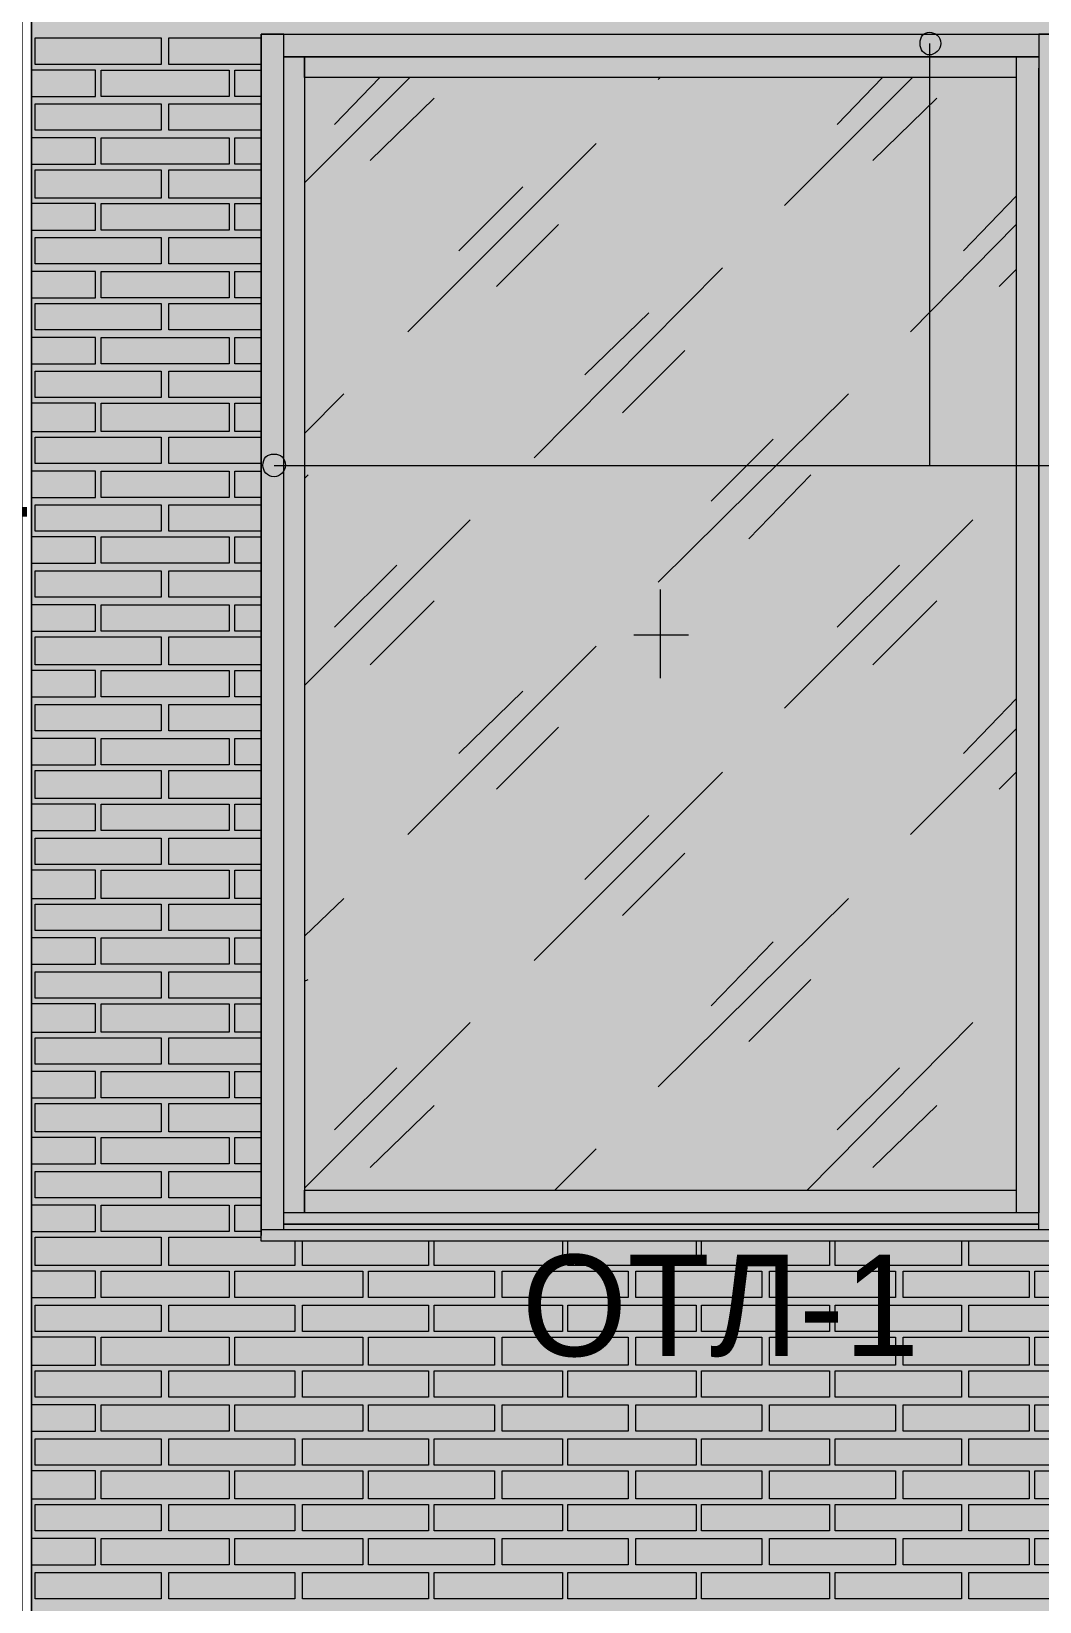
# Model space of a CAD drawing. Header units: millimetres. Extents: x -28928 to 100580, y -22867 to 36490.
# Drawn here: x 52663 to 54928, y 24464 to 27993 of the extents above; entities that cross this region are included whole.
import ezdxf

# ---------------------------------------------------------------- set-up
doc = ezdxf.new("R2010")
doc.units = ezdxf.units.MM
doc.layers.add('PDF _Геометрия', color=7, linetype='Continuous', true_color=0x8f8e8d)
doc.layers.add('PDF _Сплошная заливка', color=7, linetype='Continuous', true_color=0xffffff)
doc.layers.add('PDF _Текст', color=7, linetype='Continuous')

msp = doc.modelspace()

# ---------------------------------------------------------------- hatches: boundary and pattern name
at = {"layer": 'PDF _Сплошная заливка', "true_color": 0xdcd6cf, "transparency": 33554559}
msp.add_hatch(color=254, dxfattribs=at).paths.add_polyline_path([(64868.4, 16343.4), (64868.4, 19592.6), (66268.7, 19592.6), (66268.7, 16343.4), (82239.9, 16343.4), (82239.9, 30089.1), (52662.6, 30089.1), (52662.6, 16343.4), (62173.4, 16343.4), (62173.4, 19592.6), (64271.8, 19592.6), (64271.8, 16343.4)])

# ---------------------------------------------------------------- linework, layer by layer
at = {"layer": 'PDF _Геометрия', "color": 7, "lineweight": 9}
for points in [[(19133.7, 16343.4), (52641.4, 16343.4), (52641.4, 30089.1), (52641.4, 16343.4), (52662.6, 16343.4), (52662.6, 30089.1), (52662.6, 16343.4), (62173.4, 16343.4), (62173.4, 19592.6), (64271.8, 19592.6), (64271.8, 16343.4), (64868.4, 16343.4), (64868.4, 19592.6), (66268.7, 19592.6), (66268.7, 16343.4), (82239.9, 16343.4)], [(53229.5, 25299.9), (53229.5, 25363.4), (53229.5, 27910.3), (53229.5, 27986.4), (53178.7, 27986.4), (53178.7, 27910.3), (53178.7, 25363.4), (53178.7, 25287.2), (53178.7, 27986.4), (54976.8, 27986.4), (54976.8, 25287.2), (54976.8, 25363.4), (54976.8, 27910.3), (54976.8, 27986.4), (54926.1, 27986.4), (54926.1, 27910.3)], [(54680.7, 27965.3), (54680.7, 27017.6), (55099.5, 27017.6), (54955.7, 27017.6)], [(54926.1, 25338), (53229.5, 25338), (53229.5, 27910.3), (53229.5, 27935.7), (53276.1, 27935.7), (53276.1, 27910.3), (53276.1, 25338), (53229.5, 25338)], [(54875.3, 27935.7), (54926.1, 27935.7)], [(54875.3, 27935.7), (54875.3, 27910.3)], [(54875.3, 27910.3), (54875.3, 25338)], [(54926.1, 25299.9), (54926.1, 25363.4), (54926.1, 27910.3), (54926.1, 25338)], [(53276.1, 27652.2), (53513, 27889.1)], [(53343.7, 27783.4), (53445.3, 27889.1)], [(54071.4, 27884.9), (54075.7, 27889.1)], [(54354.9, 27601.4), (54642.6, 27889.1)], [(54473.4, 27783.4), (54574.9, 27889.1)], [(53424.1, 27703), (53568, 27842.6)], [(54553.7, 27703), (54697.6, 27842.6)], [(53508.7, 27318), (53931.8, 27741)], [(53623, 27499.9), (53766.8, 27643.7)], [(54756.8, 27499.9), (54875.3, 27622.6)], [(53707.6, 27419.5), (53847.2, 27559.1)], [(54638.4, 27318), (54875.3, 27559.1)], [(53792.2, 27034.5), (54215.3, 27461.8)], [(54837.2, 27419.5), (54875.3, 27457.6)], [(53906.4, 27220.7), (54050.3, 27360.3)], [(53991.1, 27136), (54130.7, 27275.7)], [(53276.1, 27089.5), (53364.9, 27178.4)], [(54071.4, 26755.3), (54498.7, 27178.4)], [(54189.9, 26937.2), (54329.5, 27076.8)], [(53208.4, 27017.6), (55099.5, 27017.6)], [(53276.1, 26988), (53284.5, 26996.4)], [(54274.5, 26852.6), (54414.1, 26996.4)], [(53276.1, 26522.6), (53648.4, 26894.9)], [(54354.9, 26471.8), (54778, 26894.9)], [(53343.7, 26653.7), (53483.4, 26793.4)], [(54473.4, 26653.7), (54613, 26793.4)], [(53424.1, 26569.1), (53568, 26713)], [(54075.7, 26738.4), (54075.7, 26539.5)], [(54553.7, 26569.1), (54697.6, 26713)], [(53508.7, 26188.4), (53931.8, 26611.4)], [(54016.4, 26636.8), (54139.1, 26636.8)], [(53623, 26370.3), (53766.8, 26509.9)], [(54756.8, 26370.3), (54875.3, 26493)], [(53707.6, 26289.9), (53847.2, 26429.5)], [(54638.4, 26188.4), (54875.3, 26425.3)], [(53792.2, 25904.9), (54215.3, 26328)], [(54837.2, 26289.9), (54875.3, 26328)], [(53906.4, 26086.8), (54050.3, 26230.7)], [(53991.1, 26006.4), (54130.7, 26146)], [(53276.1, 25959.9), (53364.9, 26044.5)], [(54071.4, 25621.4), (54498.7, 26044.5)], [(54189.9, 25803.4), (54329.5, 25947.2)], [(53276.1, 25858.4), (53284.5, 25862.6)], [(54274.5, 25723), (54414.1, 25862.6)], [(53276.1, 25393), (53648.4, 25765.3)], [(54405.7, 25388.7), (54778, 25765.3)], [(53343.7, 25524.1), (53483.4, 25663.7)], [(54473.4, 25524.1), (54613, 25663.7)], [(53424.1, 25439.5), (53568, 25579.1)], [(54553.7, 25439.5), (54697.6, 25579.1)], [(53838.7, 25388.7), (53931.8, 25481.8)], [(54926.1, 25338), (54875.3, 25338)], [(54976.8, 25304.1), (54976.8, 25299.9), (53178.7, 25299.9), (53178.7, 25304.1)], [(54976.8, 25299.9), (54976.8, 25274.5), (53178.7, 25274.5), (53178.7, 25299.9)], [(54926.1, 25312.6), (53229.5, 25312.6), (54926.1, 25312.6)], [(54926.1, 25312.6), (53229.5, 25312.6)], [(53178.7, 25274.5), (53178.7, 25283)]]:
    msp.add_lwpolyline(points, dxfattribs=at)
for points in [[(53250.7, 27935.7), (53229.5, 27935.7), (53229.5, 27986.4), (53250.7, 27986.4), (54926.1, 27986.4), (54926.1, 27935.7)], [(54875.3, 27889.1), (53276.1, 27889.1), (53276.1, 27935.7), (54875.3, 27935.7)], [(54875.3, 25338), (53276.1, 25338), (53276.1, 25388.7), (54875.3, 25388.7)]]:
    msp.add_lwpolyline(points, close=True, dxfattribs=at)
at = {"layer": 'PDF _Геометрия', "lineweight": 9}
for points in [[(52954.5, 27978), (52954.5, 27918.7), (52671.1, 27918.7), (52671.1, 27978)], [(53106.8, 27846.8), (52963, 27846.8), (52819.1, 27846.8), (52819.1, 27906), (52963, 27906), (53106.8, 27906)], [(52954.5, 27829.9), (52954.5, 27770.7), (52671.1, 27770.7), (52671.1, 27829.9)], [(53106.8, 27694.5), (52963, 27694.5), (52819.1, 27694.5), (52819.1, 27753.7), (52963, 27753.7), (53106.8, 27753.7)], [(52954.5, 27681.8), (52954.5, 27618.4), (52671.1, 27618.4), (52671.1, 27681.8)], [(53106.8, 27546.4), (52963, 27546.4), (52819.1, 27546.4), (52819.1, 27605.7), (52963, 27605.7), (53106.8, 27605.7)], [(52954.5, 27529.5), (52954.5, 27470.3), (52671.1, 27470.3), (52671.1, 27529.5)], [(53106.8, 27394.1), (52963, 27394.1), (52819.1, 27394.1), (52819.1, 27453.4), (52963, 27453.4), (53106.8, 27453.4)], [(52954.5, 27381.4), (52954.5, 27322.2), (52671.1, 27322.2), (52671.1, 27381.4)], [(53106.8, 27246), (52963, 27246), (52819.1, 27246), (52819.1, 27305.3), (52963, 27305.3), (53106.8, 27305.3)], [(52954.5, 27229.1), (52954.5, 27169.9), (52671.1, 27169.9), (52671.1, 27229.1)], [(53106.8, 27093.7), (52963, 27093.7), (52819.1, 27093.7), (52819.1, 27157.2), (52963, 27157.2), (53106.8, 27157.2)], [(52954.5, 27081), (52954.5, 27021.8), (52671.1, 27021.8), (52671.1, 27081)], [(53106.8, 26945.7), (52963, 26945.7), (52819.1, 26945.7), (52819.1, 27004.9), (52963, 27004.9), (53106.8, 27004.9)], [(52954.5, 26928.7), (52954.5, 26869.5), (52671.1, 26869.5), (52671.1, 26928.7)], [(53106.8, 26797.6), (52963, 26797.6), (52819.1, 26797.6), (52819.1, 26856.8), (52963, 26856.8), (53106.8, 26856.8)], [(52954.5, 26780.7), (52954.5, 26721.4), (52671.1, 26721.4), (52671.1, 26780.7)], [(53106.8, 26645.3), (52963, 26645.3), (52819.1, 26645.3), (52819.1, 26704.5), (52963, 26704.5), (53106.8, 26704.5)], [(52954.5, 26632.6), (52954.5, 26569.1), (52671.1, 26569.1), (52671.1, 26632.6)], [(53106.8, 26497.2), (52963, 26497.2), (52819.1, 26497.2), (52819.1, 26556.4), (52963, 26556.4), (53106.8, 26556.4)], [(52954.5, 26480.3), (52954.5, 26421), (52671.1, 26421), (52671.1, 26480.3)], [(53106.8, 26344.9), (52963, 26344.9), (52819.1, 26344.9), (52819.1, 26404.1), (52963, 26404.1), (53106.8, 26404.1)], [(52954.5, 26332.2), (52954.5, 26268.7), (52671.1, 26268.7), (52671.1, 26332.2)], [(53106.8, 26196.8), (52963, 26196.8), (52819.1, 26196.8), (52819.1, 26256), (52963, 26256), (53106.8, 26256)], [(52954.5, 26179.9), (52954.5, 26120.7), (52671.1, 26120.7), (52671.1, 26179.9)], [(53106.8, 26044.5), (52963, 26044.5), (52819.1, 26044.5), (52819.1, 26108), (52963, 26108), (53106.8, 26108)], [(52954.5, 26031.8), (52954.5, 25972.6), (52671.1, 25972.6), (52671.1, 26031.8)], [(53106.8, 25896.4), (52963, 25896.4), (52819.1, 25896.4), (52819.1, 25955.7), (52963, 25955.7), (53106.8, 25955.7)], [(52954.5, 25879.5), (52954.5, 25820.3), (52671.1, 25820.3), (52671.1, 25879.5)], [(53106.8, 25744.1), (52963, 25744.1), (52819.1, 25744.1), (52819.1, 25807.6), (52963, 25807.6), (53106.8, 25807.6)], [(52954.5, 25731.4), (52954.5, 25672.2), (52671.1, 25672.2), (52671.1, 25731.4)], [(53106.8, 25596), (52963, 25596), (52819.1, 25596), (52819.1, 25655.3), (52963, 25655.3), (53106.8, 25655.3)], [(52954.5, 25583.4), (52954.5, 25519.9), (52671.1, 25519.9), (52671.1, 25583.4)], [(53106.8, 25448), (52963, 25448), (52819.1, 25448), (52819.1, 25507.2), (52963, 25507.2), (53106.8, 25507.2)], [(52954.5, 25431), (52954.5, 25371.8), (52671.1, 25371.8), (52671.1, 25431)], [(53106.8, 25295.7), (52963, 25295.7), (52819.1, 25295.7), (52819.1, 25354.9), (52963, 25354.9), (53106.8, 25354.9)], [(52954.5, 25283), (52954.5, 25219.5), (52671.1, 25219.5), (52671.1, 25283)], [(53106.8, 25147.6), (52963, 25147.6), (52819.1, 25147.6), (52819.1, 25206.8), (52963, 25206.8), (53106.8, 25206.8)], [(53407.2, 25147.6), (53263.4, 25147.6), (53119.5, 25147.6), (53119.5, 25206.8), (53263.4, 25206.8), (53407.2, 25206.8)], [(53703.4, 25147.6), (53563.7, 25147.6), (53419.9, 25147.6), (53419.9, 25206.8), (53563.7, 25206.8), (53703.4, 25206.8)], [(54003.7, 25147.6), (53864.1, 25147.6), (53720.3, 25147.6), (53720.3, 25206.8), (53864.1, 25206.8), (54003.7, 25206.8)], [(54304.1, 25147.6), (54160.3, 25147.6), (54020.7, 25147.6), (54020.7, 25206.8), (54160.3, 25206.8), (54304.1, 25206.8)], [(54604.5, 25147.6), (54460.7, 25147.6), (54321.1, 25147.6), (54321.1, 25206.8), (54460.7, 25206.8), (54604.5, 25206.8)], [(54904.9, 25147.6), (54761.1, 25147.6), (54621.4, 25147.6), (54621.4, 25206.8), (54761.1, 25206.8), (54904.9, 25206.8)], [(55205.3, 25147.6), (55061.4, 25147.6), (54917.6, 25147.6), (54917.6, 25206.8), (55061.4, 25206.8), (55205.3, 25206.8)], [(52954.5, 25130.7), (52954.5, 25071.4), (52671.1, 25071.4), (52671.1, 25130.7)], [(53254.9, 25130.7), (53254.9, 25071.4), (52971.4, 25071.4), (52971.4, 25130.7)], [(53555.3, 25130.7), (53555.3, 25071.4), (53271.8, 25071.4), (53271.8, 25130.7)], [(53855.7, 25130.7), (53855.7, 25071.4), (53568, 25071.4), (53568, 25130.7)], [(54156.1, 25130.7), (54156.1, 25071.4), (53868.4, 25071.4), (53868.4, 25130.7)], [(54456.4, 25130.7), (54456.4, 25071.4), (54168.7, 25071.4), (54168.7, 25130.7)], [(54752.6, 25130.7), (54752.6, 25071.4), (54469.1, 25071.4), (54469.1, 25130.7)], [(55053, 25130.7), (55053, 25071.4), (54769.5, 25071.4), (54769.5, 25130.7)], [(53106.8, 24995.3), (52963, 24995.3), (52819.1, 24995.3), (52819.1, 25058.7), (52963, 25058.7), (53106.8, 25058.7)], [(53407.2, 24995.3), (53263.4, 24995.3), (53119.5, 24995.3), (53119.5, 25058.7), (53263.4, 25058.7), (53407.2, 25058.7)], [(53703.4, 24995.3), (53563.7, 24995.3), (53419.9, 24995.3), (53419.9, 25058.7), (53563.7, 25058.7), (53703.4, 25058.7)], [(54003.7, 24995.3), (53864.1, 24995.3), (53720.3, 24995.3), (53720.3, 25058.7), (53864.1, 25058.7), (54003.7, 25058.7)], [(54304.1, 24995.3), (54160.3, 24995.3), (54020.7, 24995.3), (54020.7, 25058.7), (54160.3, 25058.7), (54304.1, 25058.7)], [(54604.5, 24995.3), (54460.7, 24995.3), (54321.1, 24995.3), (54321.1, 25058.7), (54460.7, 25058.7), (54604.5, 25058.7)], [(54904.9, 24995.3), (54761.1, 24995.3), (54621.4, 24995.3), (54621.4, 25058.7), (54761.1, 25058.7), (54904.9, 25058.7)], [(55205.3, 24995.3), (55061.4, 24995.3), (54917.6, 24995.3), (54917.6, 25058.7), (55061.4, 25058.7), (55205.3, 25058.7)], [(52954.5, 24982.6), (52954.5, 24923.4), (52671.1, 24923.4), (52671.1, 24982.6)], [(53254.9, 24982.6), (53254.9, 24923.4), (52971.4, 24923.4), (52971.4, 24982.6)], [(53555.3, 24982.6), (53555.3, 24923.4), (53271.8, 24923.4), (53271.8, 24982.6)], [(53855.7, 24982.6), (53855.7, 24923.4), (53568, 24923.4), (53568, 24982.6)], [(54156.1, 24982.6), (54156.1, 24923.4), (53868.4, 24923.4), (53868.4, 24982.6)], [(54456.4, 24982.6), (54456.4, 24923.4), (54168.7, 24923.4), (54168.7, 24982.6)], [(54752.6, 24982.6), (54752.6, 24923.4), (54469.1, 24923.4), (54469.1, 24982.6)], [(55053, 24982.6), (55053, 24923.4), (54769.5, 24923.4), (54769.5, 24982.6)], [(53106.8, 24847.2), (52963, 24847.2), (52819.1, 24847.2), (52819.1, 24906.4), (52963, 24906.4), (53106.8, 24906.4)], [(53407.2, 24847.2), (53263.4, 24847.2), (53119.5, 24847.2), (53119.5, 24906.4), (53263.4, 24906.4), (53407.2, 24906.4)], [(53703.4, 24847.2), (53563.7, 24847.2), (53419.9, 24847.2), (53419.9, 24906.4), (53563.7, 24906.4), (53703.4, 24906.4)], [(54003.7, 24847.2), (53864.1, 24847.2), (53720.3, 24847.2), (53720.3, 24906.4), (53864.1, 24906.4), (54003.7, 24906.4)], [(54304.1, 24847.2), (54160.3, 24847.2), (54020.7, 24847.2), (54020.7, 24906.4), (54160.3, 24906.4), (54304.1, 24906.4)], [(54604.5, 24847.2), (54460.7, 24847.2), (54321.1, 24847.2), (54321.1, 24906.4), (54460.7, 24906.4), (54604.5, 24906.4)], [(54904.9, 24847.2), (54761.1, 24847.2), (54621.4, 24847.2), (54621.4, 24906.4), (54761.1, 24906.4), (54904.9, 24906.4)], [(55205.3, 24847.2), (55061.4, 24847.2), (54917.6, 24847.2), (54917.6, 24906.4), (55061.4, 24906.4), (55205.3, 24906.4)], [(52954.5, 24830.3), (52954.5, 24771), (52671.1, 24771), (52671.1, 24830.3)], [(53254.9, 24830.3), (53254.9, 24771), (52971.4, 24771), (52971.4, 24830.3)], [(53555.3, 24830.3), (53555.3, 24771), (53271.8, 24771), (53271.8, 24830.3)], [(53855.7, 24830.3), (53855.7, 24771), (53568, 24771), (53568, 24830.3)], [(54156.1, 24830.3), (54156.1, 24771), (53868.4, 24771), (53868.4, 24830.3)], [(54456.4, 24830.3), (54456.4, 24771), (54168.7, 24771), (54168.7, 24830.3)], [(54752.6, 24830.3), (54752.6, 24771), (54469.1, 24771), (54469.1, 24830.3)], [(55053, 24830.3), (55053, 24771), (54769.5, 24771), (54769.5, 24830.3)], [(53106.8, 24694.9), (52963, 24694.9), (52819.1, 24694.9), (52819.1, 24758.4), (52963, 24758.4), (53106.8, 24758.4)], [(53407.2, 24694.9), (53263.4, 24694.9), (53119.5, 24694.9), (53119.5, 24758.4), (53263.4, 24758.4), (53407.2, 24758.4)], [(53703.4, 24694.9), (53563.7, 24694.9), (53419.9, 24694.9), (53419.9, 24758.4), (53563.7, 24758.4), (53703.4, 24758.4)], [(54003.7, 24694.9), (53864.1, 24694.9), (53720.3, 24694.9), (53720.3, 24758.4), (53864.1, 24758.4), (54003.7, 24758.4)], [(54304.1, 24694.9), (54160.3, 24694.9), (54020.7, 24694.9), (54020.7, 24758.4), (54160.3, 24758.4), (54304.1, 24758.4)], [(54604.5, 24694.9), (54460.7, 24694.9), (54321.1, 24694.9), (54321.1, 24758.4), (54460.7, 24758.4), (54604.5, 24758.4)], [(54904.9, 24694.9), (54761.1, 24694.9), (54621.4, 24694.9), (54621.4, 24758.4), (54761.1, 24758.4), (54904.9, 24758.4)], [(55205.3, 24694.9), (55061.4, 24694.9), (54917.6, 24694.9), (54917.6, 24758.4), (55061.4, 24758.4), (55205.3, 24758.4)], [(52954.5, 24682.2), (52954.5, 24623), (52671.1, 24623), (52671.1, 24682.2)], [(53254.9, 24682.2), (53254.9, 24623), (52971.4, 24623), (52971.4, 24682.2)], [(53555.3, 24682.2), (53555.3, 24623), (53271.8, 24623), (53271.8, 24682.2)], [(53855.7, 24682.2), (53855.7, 24623), (53568, 24623), (53568, 24682.2)], [(54156.1, 24682.2), (54156.1, 24623), (53868.4, 24623), (53868.4, 24682.2)], [(54456.4, 24682.2), (54456.4, 24623), (54168.7, 24623), (54168.7, 24682.2)], [(54752.6, 24682.2), (54752.6, 24623), (54469.1, 24623), (54469.1, 24682.2)], [(55053, 24682.2), (55053, 24623), (54769.5, 24623), (54769.5, 24682.2)], [(53106.8, 24546.8), (52963, 24546.8), (52819.1, 24546.8), (52819.1, 24606), (52963, 24606), (53106.8, 24606)], [(53407.2, 24546.8), (53263.4, 24546.8), (53119.5, 24546.8), (53119.5, 24606), (53263.4, 24606), (53407.2, 24606)], [(53703.4, 24546.8), (53563.7, 24546.8), (53419.9, 24546.8), (53419.9, 24606), (53563.7, 24606), (53703.4, 24606)], [(54003.7, 24546.8), (53864.1, 24546.8), (53720.3, 24546.8), (53720.3, 24606), (53864.1, 24606), (54003.7, 24606)], [(54304.1, 24546.8), (54160.3, 24546.8), (54020.7, 24546.8), (54020.7, 24606), (54160.3, 24606), (54304.1, 24606)], [(54604.5, 24546.8), (54460.7, 24546.8), (54321.1, 24546.8), (54321.1, 24606), (54460.7, 24606), (54604.5, 24606)], [(54904.9, 24546.8), (54761.1, 24546.8), (54621.4, 24546.8), (54621.4, 24606), (54761.1, 24606), (54904.9, 24606)], [(55205.3, 24546.8), (55061.4, 24546.8), (54917.6, 24546.8), (54917.6, 24606), (55061.4, 24606), (55205.3, 24606)], [(52954.5, 24529.9), (52954.5, 24470.7), (52671.1, 24470.7), (52671.1, 24529.9)], [(53254.9, 24529.9), (53254.9, 24470.7), (52971.4, 24470.7), (52971.4, 24529.9)], [(53555.3, 24529.9), (53555.3, 24470.7), (53271.8, 24470.7), (53271.8, 24529.9)], [(53855.7, 24529.9), (53855.7, 24470.7), (53568, 24470.7), (53568, 24529.9)], [(54156.1, 24529.9), (54156.1, 24470.7), (53868.4, 24470.7), (53868.4, 24529.9)], [(54456.4, 24529.9), (54456.4, 24470.7), (54168.7, 24470.7), (54168.7, 24529.9)], [(54752.6, 24529.9), (54752.6, 24470.7), (54469.1, 24470.7), (54469.1, 24529.9)], [(55053, 24529.9), (55053, 24470.7), (54769.5, 24470.7), (54769.5, 24529.9)]]:
    msp.add_lwpolyline(points, close=True, dxfattribs=at)
for points in [[(53178.7, 27918.7), (52971.4, 27918.7), (52971.4, 27978), (53178.7, 27978)], [(52662.6, 27906), (52662.6, 27906)], [(52662.6, 27846.8), (52806.4, 27846.8), (52806.4, 27906), (52662.6, 27906)], [(53178.7, 27846.8), (53119.5, 27846.8), (53119.5, 27906), (53178.7, 27906)], [(52662.6, 27846.8), (52662.6, 27846.8)], [(53178.7, 27770.7), (52971.4, 27770.7), (52971.4, 27829.9), (53178.7, 27829.9)], [(52662.6, 27753.7), (52662.6, 27753.7)], [(52662.6, 27694.5), (52806.4, 27694.5), (52806.4, 27753.7), (52662.6, 27753.7)], [(53178.7, 27694.5), (53119.5, 27694.5), (53119.5, 27753.7), (53178.7, 27753.7)], [(52662.6, 27694.5), (52662.6, 27694.5)], [(53178.7, 27618.4), (52971.4, 27618.4), (52971.4, 27681.8), (53178.7, 27681.8)], [(52662.6, 27605.7), (52662.6, 27605.7)], [(52662.6, 27546.4), (52806.4, 27546.4), (52806.4, 27605.7), (52662.6, 27605.7)], [(53178.7, 27546.4), (53119.5, 27546.4), (53119.5, 27605.7), (53178.7, 27605.7)], [(52662.6, 27546.4), (52662.6, 27546.4)], [(53178.7, 27470.3), (52971.4, 27470.3), (52971.4, 27529.5), (53178.7, 27529.5)], [(52662.6, 27453.4), (52662.6, 27453.4)], [(52662.6, 27394.1), (52806.4, 27394.1), (52806.4, 27453.4), (52662.6, 27453.4)], [(53178.7, 27394.1), (53119.5, 27394.1), (53119.5, 27453.4), (53178.7, 27453.4)], [(52662.6, 27394.1), (52662.6, 27394.1)], [(53178.7, 27322.2), (52971.4, 27322.2), (52971.4, 27381.4), (53178.7, 27381.4)], [(52662.6, 27305.3), (52662.6, 27305.3)], [(52662.6, 27246), (52806.4, 27246), (52806.4, 27305.3), (52662.6, 27305.3)], [(53178.7, 27246), (53119.5, 27246), (53119.5, 27305.3), (53178.7, 27305.3)], [(52662.6, 27246), (52662.6, 27246)], [(53178.7, 27169.9), (52971.4, 27169.9), (52971.4, 27229.1), (53178.7, 27229.1)], [(52662.6, 27157.2), (52662.6, 27157.2)], [(52662.6, 27093.7), (52806.4, 27093.7), (52806.4, 27157.2), (52662.6, 27157.2)], [(53178.7, 27093.7), (53119.5, 27093.7), (53119.5, 27157.2), (53178.7, 27157.2)], [(52662.6, 27093.7), (52662.6, 27093.7)], [(53178.7, 27021.8), (52971.4, 27021.8), (52971.4, 27081), (53178.7, 27081)], [(52662.6, 27004.9), (52662.6, 27004.9)], [(52662.6, 26945.7), (52806.4, 26945.7), (52806.4, 27004.9), (52662.6, 27004.9)], [(53178.7, 26945.7), (53119.5, 26945.7), (53119.5, 27004.9), (53178.7, 27004.9)], [(52662.6, 26945.7), (52662.6, 26945.7)], [(53178.7, 26869.5), (52971.4, 26869.5), (52971.4, 26928.7), (53178.7, 26928.7)], [(52662.6, 26856.8), (52662.6, 26856.8)], [(52662.6, 26797.6), (52806.4, 26797.6), (52806.4, 26856.8), (52662.6, 26856.8)], [(53178.7, 26797.6), (53119.5, 26797.6), (53119.5, 26856.8), (53178.7, 26856.8)], [(52662.6, 26797.6), (52662.6, 26797.6)], [(53178.7, 26721.4), (52971.4, 26721.4), (52971.4, 26780.7), (53178.7, 26780.7)], [(52662.6, 26704.5), (52662.6, 26704.5)], [(52662.6, 26645.3), (52806.4, 26645.3), (52806.4, 26704.5), (52662.6, 26704.5)], [(53178.7, 26645.3), (53119.5, 26645.3), (53119.5, 26704.5), (53178.7, 26704.5)], [(52662.6, 26645.3), (52662.6, 26645.3)], [(53178.7, 26569.1), (52971.4, 26569.1), (52971.4, 26632.6), (53178.7, 26632.6)], [(52662.6, 26556.4), (52662.6, 26556.4)], [(52662.6, 26497.2), (52806.4, 26497.2), (52806.4, 26556.4), (52662.6, 26556.4)], [(53178.7, 26497.2), (53119.5, 26497.2), (53119.5, 26556.4), (53178.7, 26556.4)], [(52662.6, 26497.2), (52662.6, 26497.2)], [(53178.7, 26421), (52971.4, 26421), (52971.4, 26480.3), (53178.7, 26480.3)], [(52662.6, 26404.1), (52662.6, 26404.1)], [(52662.6, 26344.9), (52806.4, 26344.9), (52806.4, 26404.1), (52662.6, 26404.1)], [(53178.7, 26344.9), (53119.5, 26344.9), (53119.5, 26404.1), (53178.7, 26404.1)], [(52662.6, 26344.9), (52662.6, 26344.9)], [(53178.7, 26268.7), (52971.4, 26268.7), (52971.4, 26332.2), (53178.7, 26332.2)], [(52662.6, 26256), (52662.6, 26256)], [(52662.6, 26196.8), (52806.4, 26196.8), (52806.4, 26256), (52662.6, 26256)], [(53178.7, 26196.8), (53119.5, 26196.8), (53119.5, 26256), (53178.7, 26256)], [(52662.6, 26196.8), (52662.6, 26196.8)], [(53178.7, 26120.7), (52971.4, 26120.7), (52971.4, 26179.9), (53178.7, 26179.9)], [(52662.6, 26108), (52662.6, 26108)], [(52662.6, 26044.5), (52806.4, 26044.5), (52806.4, 26108), (52662.6, 26108)], [(53178.7, 26044.5), (53119.5, 26044.5), (53119.5, 26108), (53178.7, 26108)], [(52662.6, 26044.5), (52662.6, 26044.5)], [(53178.7, 25972.6), (52971.4, 25972.6), (52971.4, 26031.8), (53178.7, 26031.8)], [(52662.6, 25955.7), (52662.6, 25955.7)], [(52662.6, 25896.4), (52806.4, 25896.4), (52806.4, 25955.7), (52662.6, 25955.7)], [(53178.7, 25896.4), (53119.5, 25896.4), (53119.5, 25955.7), (53178.7, 25955.7)], [(52662.6, 25896.4), (52662.6, 25896.4)], [(53178.7, 25820.3), (52971.4, 25820.3), (52971.4, 25879.5), (53178.7, 25879.5)], [(52662.6, 25807.6), (52662.6, 25807.6)], [(52662.6, 25744.1), (52806.4, 25744.1), (52806.4, 25807.6), (52662.6, 25807.6)], [(53178.7, 25744.1), (53119.5, 25744.1), (53119.5, 25807.6), (53178.7, 25807.6)], [(52662.6, 25744.1), (52662.6, 25744.1)], [(53178.7, 25672.2), (52971.4, 25672.2), (52971.4, 25731.4), (53178.7, 25731.4)], [(52662.6, 25655.3), (52662.6, 25655.3)], [(52662.6, 25596), (52806.4, 25596), (52806.4, 25655.3), (52662.6, 25655.3)], [(53178.7, 25596), (53119.5, 25596), (53119.5, 25655.3), (53178.7, 25655.3)], [(52662.6, 25596), (52662.6, 25596)], [(53178.7, 25519.9), (52971.4, 25519.9), (52971.4, 25583.4), (53178.7, 25583.4)], [(52662.6, 25507.2), (52662.6, 25507.2)], [(52662.6, 25448), (52806.4, 25448), (52806.4, 25507.2), (52662.6, 25507.2)], [(53178.7, 25448), (53119.5, 25448), (53119.5, 25507.2), (53178.7, 25507.2)], [(52662.6, 25448), (52662.6, 25448)], [(53178.7, 25371.8), (52971.4, 25371.8), (52971.4, 25431), (53178.7, 25431)], [(52662.6, 25354.9), (52662.6, 25354.9)], [(52662.6, 25295.7), (52806.4, 25295.7), (52806.4, 25354.9), (52662.6, 25354.9)], [(53178.7, 25295.7), (53119.5, 25295.7), (53119.5, 25354.9), (53178.7, 25354.9)], [(52662.6, 25295.7), (52662.6, 25295.7)], [(53254.9, 25274.5), (53254.9, 25219.5), (52971.4, 25219.5), (52971.4, 25283), (53178.7, 25283)], [(53555.3, 25274.5), (53555.3, 25219.5), (53271.8, 25219.5), (53271.8, 25274.5)], [(53855.7, 25274.5), (53855.7, 25219.5), (53568, 25219.5), (53568, 25274.5)], [(54156.1, 25274.5), (54156.1, 25219.5), (53868.4, 25219.5), (53868.4, 25274.5)], [(54456.4, 25274.5), (54456.4, 25219.5), (54168.7, 25219.5), (54168.7, 25274.5)], [(54752.6, 25274.5), (54752.6, 25219.5), (54469.1, 25219.5), (54469.1, 25274.5)], [(54976.8, 25283), (55053, 25283), (55053, 25219.5), (54769.5, 25219.5), (54769.5, 25274.5)], [(52662.6, 25206.8), (52662.6, 25206.8)], [(52662.6, 25147.6), (52806.4, 25147.6), (52806.4, 25206.8), (52662.6, 25206.8)], [(52662.6, 25147.6), (52662.6, 25147.6)], [(52662.6, 25058.7), (52662.6, 25058.7)], [(52662.6, 24995.3), (52806.4, 24995.3), (52806.4, 25058.7), (52662.6, 25058.7)], [(52662.6, 24995.3), (52662.6, 24995.3)], [(52662.6, 24906.4), (52662.6, 24906.4)], [(52662.6, 24847.2), (52806.4, 24847.2), (52806.4, 24906.4), (52662.6, 24906.4)], [(52662.6, 24847.2), (52662.6, 24847.2)], [(52662.6, 24758.4), (52662.6, 24758.4)], [(52662.6, 24694.9), (52806.4, 24694.9), (52806.4, 24758.4), (52662.6, 24758.4)], [(52662.6, 24694.9), (52662.6, 24694.9)], [(52662.6, 24606), (52662.6, 24606)], [(52662.6, 24546.8), (52806.4, 24546.8), (52806.4, 24606), (52662.6, 24606)], [(52662.6, 24546.8), (52662.6, 24546.8)]]:
    msp.add_lwpolyline(points, dxfattribs=at)
at = {"layer": 'PDF _Геометрия', "color": 7, "lineweight": 9}
for points in [[(54659.5, 27965.3), (54659.5, 27982.2), (54668, 27990.7), (54680.7, 27990.7)], [(54659.5, 27965.3), (54659.5, 27982.2), (54668, 27990.7), (54680.7, 27990.7)], [(54680.7, 27990.7), (54693.4, 27990.7), (54706.1, 27982.2), (54706.1, 27965.3)], [(54680.7, 27990.7), (54693.4, 27990.7), (54706.1, 27982.2), (54706.1, 27965.3)], [(54680.7, 27939.9), (54668, 27939.9), (54659.5, 27952.6), (54659.5, 27965.3)], [(54680.7, 27939.9), (54668, 27939.9), (54659.5, 27952.6), (54659.5, 27965.3)], [(54706.1, 27965.3), (54706.1, 27952.6), (54693.4, 27939.9), (54680.7, 27939.9)], [(54706.1, 27965.3), (54706.1, 27952.6), (54693.4, 27939.9), (54680.7, 27939.9)], [(53183, 27017.6), (53183, 27034.5), (53191.4, 27043), (53208.4, 27043)], [(53183, 27017.6), (53183, 27034.5), (53191.4, 27043), (53208.4, 27043)], [(53208.4, 27043), (53221.1, 27043), (53233.7, 27034.5), (53233.7, 27017.6)], [(53208.4, 27043), (53221.1, 27043), (53233.7, 27034.5), (53233.7, 27017.6)], [(53208.4, 26992.2), (53191.4, 26992.2), (53183, 27004.9), (53183, 27017.6)], [(53208.4, 26992.2), (53191.4, 26992.2), (53183, 27004.9), (53183, 27017.6)], [(53233.7, 27017.6), (53233.7, 27004.9), (53221.1, 26992.2), (53208.4, 26992.2)], [(53233.7, 27017.6), (53233.7, 27004.9), (53221.1, 26992.2), (53208.4, 26992.2)]]:
    msp.add_open_spline(points, degree=3, dxfattribs=at)
at = {"layer": 'PDF _Сплошная заливка', "lineweight": 9, "transparency": 33554559}
msp.add_solid([(53276.1, 27889.1), (53276.1, 25388.7), (54875.3, 27889.1), (54875.3, 25388.7)], dxfattribs=at)

# ---------------------------------------------------------------- texts
at = {"layer": 'PDF _Текст', "attachment_point": 4, "style": ''}
for s, insert, char_height in [('ОТК-1', (51890.8, 27001.8), 202.56), ('ОТЛ-1', (53764.5, 25128.2), 227.71)]:
    msp.add_mtext(s, dxfattribs=dict(at, insert=insert, char_height=char_height))

doc.saveas('drawing.dxf')
